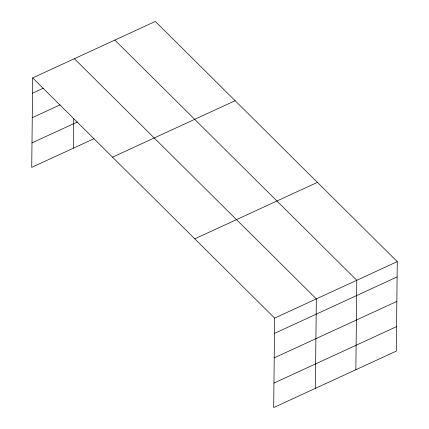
<?xml version="1.0" encoding="UTF-8"?>
<svg xmlns="http://www.w3.org/2000/svg" width="429" height="429" viewBox="0 0 429 429"><rect width="100%" height="100%" fill="white"/><g stroke="black" fill="none" stroke-linecap="round" stroke-linejoin="round"><path stroke-width="0.64" d="M32.674 77.901L274.63 318.093L273.697 407.55L396.326 351.099L397.265 261.642L155.303 21.45L32.674 77.901L31.735 167.358L93.967 138.712M73.429 148.166L73.745 118.383M315.39 388.358L316.329 298.9L74.367 58.709M355.861 369.728L356.794 280.271L114.838 40.079M32.513 93.195L43.388 88.186M32.255 117.669L60.055 104.869M31.993 142.884L77.311 122.024M112.521 157.164L235.151 100.713M194.787 238.83L317.417 182.379M274.63 318.093L397.265 261.642M274.474 333.387L397.104 276.936M274.217 357.861L396.846 301.41M273.954 383.076L396.584 326.625"/></g></svg>
